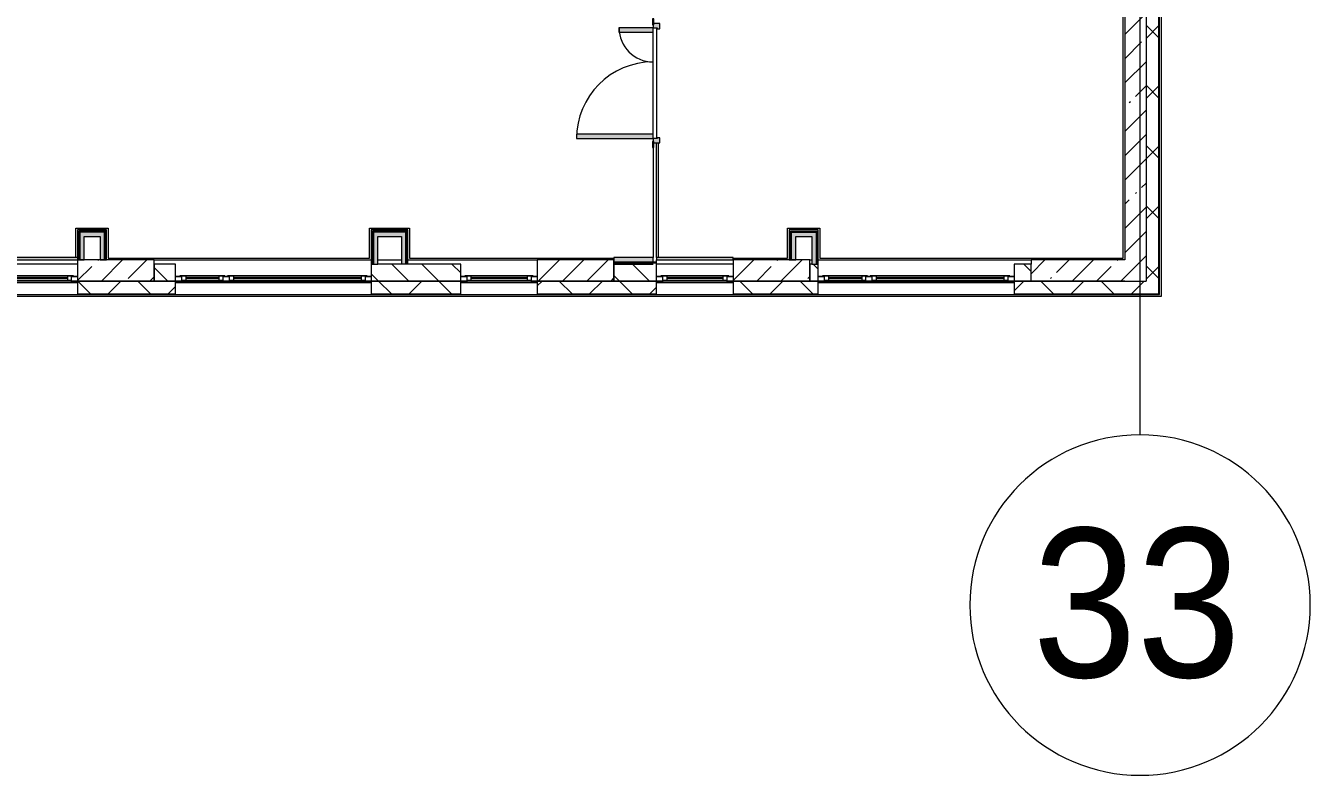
# Model space of a CAD drawing. Header units: millimetres. Extents: x -3724 to 231642, y -8553 to 29017.
# Drawn here: x 191624 to 206714, y -5906 to 2900 of the extents above; entities that cross this region are included whole.
import ezdxf

# ---------------------------------------------------------------- set-up
doc = ezdxf.new("R2010")
doc.units = ezdxf.units.MM
for name, color, linetype, lineweight, true_color in [('A-DOOR-2', 7, 'Continuous', 5, 0xaaaaaa), ('A-DOOR-3', 7, 'Continuous', 5, 0xe2e2e2), ('A-DOOR-FRAM-3', 7, 'Continuous', 5, 0xe2e2e2), ('A-DOOR-FRAM-4', 7, 'Continuous', 5, 0xaaaaaa), ('A-FLOR-1', 7, 'Continuous', 5, 0xaaaaaa), ('I-WALL-1', 7, 'Continuous', 5, 0xe7e7e7), ('I-WALL-2', 7, 'Continuous', 9, 0xe7e7e7)]:
    doc.layers.add(name, color=color, linetype=linetype, lineweight=lineweight, true_color=true_color)
for name, color, linetype, lineweight in [('A-GLAZ-2', 7, 'Continuous', 5), ('A-WALL', 7, 'Continuous', 9), ('A-WALL-3', 7, 'Continuous', 5), ('I-WALL-3', 7, 'Continuous', 5), ('S-COLS-2', 7, 'Continuous', 5), ('Оси', 7, 'Continuous', 9), ('Оси-1', 7, 'Continuous', 20)]:
    doc.layers.add(name, color=color, linetype=linetype, lineweight=lineweight)
doc.styles.add('Arial_1', font='arial.ttf', dxfattribs={"width": 0.9, "height": 1750})
pattern_1 = [(45, (79704.3, 0), (-353.5534, 353.5534), []), (135, (79704.3, 0), (-353.5534, -353.5534), [])]
pattern_2 = [(45, (79704.28, 0), (-285.1231, 285.1231), []), (45, (79989.4, 0), (-285.1231, 285.1231), [504.031, -100.806, 16.764, -84.042])]
pattern_3 = [(45, (79704.3, 0), (-530.33, 530.33), []), (135, (79704.3, 0), (-530.33, -530.33), [])]

# ---------------------------------------------------------------- blocks, each defined once
blk = doc.blocks.new('120_Окно_СКБ_2Ст_Фрамуга сверху - 120_Окно_СКБ_2Ст_2300х2500_h_ ДОО-19727959-1_3_1_птичка')
at = {"layer": 'A-GLAZ-2'}
for p, q in [((-1150, -127), (-1150, -57)), ((-1150, -57), (-1080, -57)), ((1150, -57), (-1150, -57)), ((-1080, -127), (-1150, -127)), ((-1150, -127), (-1100, -127)), ((-1080, -127), (-1100, -127)), ((-1100, -127), (-1100, -137)), ((-1100, -137), (540, -137)), ((540, -137), (-1100, -137)), ((-1080, -57), (-1080, -127)), ((-1080, -57), (1080, -57)), ((520, -87), (-1080, -87)), ((-1080, -87), (-1080, -127)), ((-1030, -137), (-1030, -87)), ((-1030, -107), (470, -107)), ((470, -117), (-1030, -117)), ((470, -137), (470, -87)), ((520, -127), (520, -57)), ((520, -57), (590, -57)), ((520, -127), (520, -87)), ((590, -127), (520, -127)), ((540, -127), (520, -127)), ((540, -127), (570, -127)), ((540, -127), (570, -127)), ((540, -137), (540, -127)), ((590, -127), (570, -127)), ((570, -127), (570, -137)), ((570, -137), (1100, -137)), ((1100, -137), (570, -137)), ((590, -57), (590, -127)), ((1080, -87), (590, -87)), ((590, -87), (590, -127)), ((640, -137), (640, -87)), ((640, -107), (1030, -107)), ((1030, -117), (640, -117)), ((1030, -137), (1030, -87)), ((1080, -127), (1080, -57)), ((1080, -57), (1150, -57)), ((1080, -127), (1080, -87)), ((1150, -127), (1080, -127)), ((1100, -127), (1080, -127)), ((1100, -127), (1150, -127)), ((1100, -137), (1100, -127)), ((1150, -57), (1150, -127))]:
    blk.add_line(p, q, dxfattribs=at)
blk = doc.blocks.new('120_Окно_СКБ_1Ст - 120_Окно_СКБ_1Ст 900х2500_h_ с форточкой-22876038-1_3_1_птичка')
at = {"layer": 'A-GLAZ-2'}
for p, q in [((-450, -127), (-450, -57)), ((-450, -57), (-380, -57)), ((450, -57), (-450, -57)), ((-380, -127), (-450, -127)), ((-450, -127), (-400, -127)), ((-380, -127), (-400, -127)), ((-400, -127), (-400, -137)), ((-400, -137), (400, -137)), ((400, -137), (-400, -137)), ((-380, -57), (-380, -127)), ((380, -87), (-380, -87)), ((-380, -87), (-380, -127)), ((-330, -137), (-330, -87)), ((-330, -107), (330, -107)), ((330, -117), (-330, -117)), ((330, -137), (330, -87)), ((380, -127), (380, -57)), ((380, -57), (450, -57)), ((380, -127), (380, -87)), ((450, -127), (380, -127)), ((400, -127), (380, -127)), ((400, -127), (450, -127)), ((400, -137), (400, -127)), ((450, -57), (450, -127))]:
    blk.add_line(p, q, dxfattribs=at)
blk = doc.blocks.new('110_Дверь_СКБ_2Ст - Д-5_п__в составе перегородки _не входит в спец__-32680960-1_3_1_птичка')
at = {"layer": 'A-DOOR-3'}
for points in [[(-638, 0), (-588, 0), (-588, 901), (-638, 901), (-638, 40)], [(612, 401), (612, 0), (662, 0), (662, 401)]]:
    blk.add_hatch(color=256, dxfattribs=at).paths.add_polyline_path(points)
h = blk.add_hatch(color=256, dxfattribs=at)
h.paths.add_polyline_path([(-688, 0), (-688, -79), (-628, -79), (-628, -49), (-638, -49), (-638, 0)])
h.paths.add_polyline_path([(652, -59), (652, -79), (712, -79), (712, 0), (662, 0), (662, -49), (652, -49)])
at = {"layer": 'A-DOOR-FRAM-3'}
for points in [[(-743, 0), (-672, 0), (-672, 8), (-743, 3)], [(698, 0), (768, 0), (768, 8), (698, 8)], [(-743, -9), (-688, -9), (-688, -1), (-743, -1)], [(712, -9), (768, -9), (768, -1), (712, -1)]]:
    blk.add_hatch(color=256, dxfattribs=at).paths.add_polyline_path(points)
at = {"layer": 'A-DOOR-2'}
for p, q in [((-638, 901), (-638, 0)), ((-588, 901), (-638, 901)), ((-588, 0), (-588, 901)), ((662, 401), (612, 401)), ((612, 401), (612, 0)), ((662, 0), (662, 401)), ((-638, 0), (-588, 0)), ((612, 0), (662, 0))]:
    blk.add_line(p, q, dxfattribs=at)
for centre, radius, start, end in [((-638, 0), 900, 0, 90), ((662, 0), 400, 90, 180)]:
    blk.add_arc(centre, radius, start, end, dxfattribs=at)
at = {"layer": 'A-DOOR-FRAM-4'}
for p, q in [((-672, 8), (-743, 8)), ((-743, 8), (-743, 0)), ((-743, 0), (-672, 0)), ((-638, 0), (-688, 0)), ((-688, 0), (-688, -79)), ((-672, 0), (-688, 0)), ((-688, 0), (-688, -1)), ((-672, 0), (-672, 8)), ((-672, -1), (-672, 0)), ((-638, -49), (-638, 0)), ((662, 0), (662, -49)), ((712, 0), (662, 0)), ((768, 8), (698, 8)), ((698, 8), (698, 0)), ((712, 0), (698, 0)), ((698, 0), (698, -1)), ((698, 0), (768, 0)), ((712, -79), (712, 0)), ((712, -1), (712, 0)), ((768, 0), (768, 8)), ((-672, -1), (-743, -1)), ((-743, -1), (-743, -9)), ((-743, -9), (-672, -9)), ((-688, -79), (-628, -79)), ((-688, -1), (-672, -1)), ((-672, -9), (-672, -1)), ((-628, -49), (-638, -49)), ((-628, -79), (-628, -49)), ((662, -49), (652, -49)), ((652, -49), (652, -79)), ((652, -79), (712, -79)), ((698, -1), (712, -1)), ((768, -1), (698, -1)), ((698, -1), (698, -9)), ((698, -9), (768, -9)), ((768, -9), (768, -1))]:
    blk.add_line(p, q, dxfattribs=at)
blk = doc.blocks.new('Ось сетки - D8-29747960-1_3_1_птичка')
at = {"layer": 'Оси-1'}
for start, end in [(360, 180), (180, 360)]:
    blk.add_arc((0, 0), 4, start, end, dxfattribs=at)

msp = doc.modelspace()

# ---------------------------------------------------------------- hatches: boundary and pattern name
at = {"layer": 'A-WALL-3'}
h = msp.add_hatch(dxfattribs=at)
h.set_pattern_fill('FP_137', color=256, style=0, pattern_type=2)
h.set_pattern_definition(pattern_1)
h.paths.add_polyline_path([(204934.3, -250), (204934.3, 7700), (204784.3, 7700), (204784.3, -250), (204894.3, -250)])
h.paths.add_polyline_path([(204932.6, 8900), (204934.3, 8900), (204934.3, 10820), (204784.3, 10820), (204784.3, 8900), (204894.3, 8900)])
h.paths.add_polyline_path([(204934.3, 13120), (204934.3, 13670), (204784.3, 13670), (204784.3, 13120), (204894.3, 13120)])
h.paths.add_polyline_path([(204934.3, 15220), (204934.3, 21550), (204784.3, 21550), (204784.3, 15220), (204894.3, 15220)])
h = msp.add_hatch(dxfattribs=at)
h.set_pattern_fill('FP_119', color=256, style=0, pattern_type=2)
h.set_pattern_definition([(135, (79704.28, 0), (-176.7767, -176.7767), [])])
h.paths.add_polyline_path([(203434.3, -100), (203434.3, 100), (203234.3, 100), (203234.3, -100)])
h.paths.add_polyline_path([(171634.3, -100), (172434.3, -100), (172434.3, 100), (171634.3, 100), (171634.3, -68.4)])
h.paths.add_polyline_path([(174484.3, -100), (174484.3, 100), (174234.3, 100), (174234.3, -100)])
h.paths.add_polyline_path([(176809.3, -100), (177809.3, -100), (177809.3, 100), (176809.3, 100)])
h.paths.add_polyline_path([(200834.3, -100), (200934.3, -100), (200934.3, 100), (200834.3, 100), (200834.3, -11)])
h.paths.add_polyline_path([(180534.3, -100), (181434.3, -100), (181434.3, 100), (180534.3, 100), (180534.3, 82.2)])
h.paths.add_polyline_path([(182584.3, -100), (182584.3, 100), (182334.3, 100), (182334.3, -100)])
h.paths.add_polyline_path([(184884.3, -100), (185934.3, -100), (185934.3, 100), (184884.3, 100), (184884.3, -27.9)])
h.paths.add_polyline_path([(189374.3, -100), (189534.3, -100), (189534.3, 100), (189184.3, 100), (189184.3, -100), (189359.3, -100)])
h.paths.add_polyline_path([(199034.3, -100), (199034.3, 100), (198534.3, 100), (198534.3, -100), (198848.8, -100)])
h.paths.add_polyline_path([(190434.3, -100), (191334.3, -100), (191334.3, 100), (190434.3, 100), (190434.3, -55)])
h.paths.add_polyline_path([(196226.8, -100), (196734.3, -100), (196734.3, 100), (195684.3, 100), (195684.3, -100)])
h.paths.add_polyline_path([(193134.3, -100), (193384.3, -100), (193384.3, 100), (193134.3, 100), (193134.3, 42.1)])
h = msp.add_hatch(dxfattribs=at)
h.set_pattern_fill('FP_137', color=256, style=0, pattern_type=2)
h.set_pattern_definition(pattern_1)
h.paths.add_polyline_path([(168914.3, -250), (170734.3, -250), (170734.3, -100), (168914.3, -100)])
h.paths.add_polyline_path([(198324.4, -250), (199034.3, -250), (199034.3, -100), (197634.3, -100), (197634.3, -250)])
h.paths.add_polyline_path([(200422, -250), (200934.3, -250), (200934.3, -100), (199934.3, -100), (199934.3, -250)])
h.paths.add_polyline_path([(204781.4, -250), (204784.3, -250), (204784.3, -100), (203234.3, -100), (203234.3, -250), (204617.2, -250)])
h.paths.add_polyline_path([(187734.3, -250), (187734.3, -100), (186834.3, -100), (186834.3, -250), (187054.3, -250)])
h.paths.add_polyline_path([(189534.3, -250), (189534.3, -100), (189184.3, -100), (189184.3, -250), (189409.6, -250)])
h.paths.add_polyline_path([(185738.8, -250), (185934.3, -250), (185934.3, -100), (184884.3, -100), (184884.3, -250)])
h.paths.add_polyline_path([(192234.3, -250), (193384.3, -250), (193384.3, -100), (192234.3, -100), (192234.3, -210)])
h.paths.add_polyline_path([(196734.3, -250), (196734.3, -100), (195684.3, -100), (195684.3, -250), (196226.8, -250)])
h.paths.add_polyline_path([(191334.3, -250), (191334.3, -100), (190434.3, -100), (190434.3, -250)])
h.paths.add_polyline_path([(180534.3, -250), (182584.3, -250), (182584.3, -100), (180534.3, -100), (180534.3, -210.6)])
h.paths.add_polyline_path([(174484.3, -250), (174484.3, -100), (173334.3, -100), (173334.3, -250)])
h.paths.add_polyline_path([(176784.3, -250), (177834.3, -250), (177834.3, -100), (176784.3, -100), (176784.3, -210)])
h.paths.add_polyline_path([(172104.4, -250), (172434.3, -250), (172434.3, -100), (171634.3, -100), (171634.3, -250)])
h.paths.add_polyline_path([(179446, -250), (179634.3, -250), (179634.3, -100), (178734.3, -100), (178734.3, -250)])
at = {"layer": 'I-WALL-1'}
for points in [[(192309.3, 150), (192309.3, 475), (192259.3, 475), (192259.3, 150)], [(192309.3, 425), (192549.3, 425), (192549.3, 475), (192309.3, 475)], [(195709.3, 100), (195759.3, 100), (195759.3, 475), (195709.3, 475), (195709.3, 134.7)], [(196089.3, 425), (196089.3, 475), (195759.3, 475), (195759.3, 425), (196039.3, 425)], [(192499.3, 150), (192549.3, 150), (192549.3, 425), (192499.3, 425), (192499.3, 175)], [(196089.3, 100), (196089.3, 425), (196039.3, 425), (196039.3, 100)]]:
    msp.add_hatch(color=256, dxfattribs=at).paths.add_polyline_path(points)
at = {"layer": 'I-WALL-2'}
for points in [[(200619.3, 425), (200859.3, 425), (200859.3, 475), (200619.3, 475)], [(200859.3, 100), (200909.3, 100), (200909.3, 475), (200859.3, 475), (200859.3, 129.3)], [(200619.3, 150), (200669.3, 150), (200669.3, 425), (200619.3, 425), (200619.3, 246.4)], [(189520.1, 125), (189534.3, 125), (189534.3, 150), (190434.3, 150), (190434.3, 125), (191334.3, 127), (191334.3, 150), (192234.3, 150), (192234.3, 175), (189454.3, 170), (189454.3, 125), (189464.3, 125)]]:
    msp.add_hatch(color=256, dxfattribs=at).paths.add_polyline_path(points)
h = msp.add_hatch(color=256, dxfattribs=at)
h.paths.add_polyline_path([(198994.3, 125), (198994.3, 175), (198534.3, 170), (198534.3, 125), (198848.8, 125)])
h.paths.add_polyline_path([(199934.3, 150), (199934.3, 175), (199034.3, 170), (199034.3, 150), (199373.2, 150)])
at = {"layer": 'I-WALL-3'}
h = msp.add_hatch(dxfattribs=at)
h.set_pattern_fill('FP_118', color=256, style=0, pattern_type=2)
h.set_pattern_definition(pattern_2)
h.paths.add_polyline_path([(204617.2, -100), (204784.3, -100), (204784.3, 7700), (204534.3, 7700), (204534.3, -100)])
h = msp.add_hatch(dxfattribs=at)
h.set_pattern_fill('FP_215', color=256, style=0, pattern_type=2)
h.set_pattern_definition(pattern_3)
h.paths.add_polyline_path([(192549.3, 150), (192561.8, 150), (192559.5, 475), (192549.3, 475), (192549.3, 175)])
h = msp.add_hatch(dxfattribs=at)
h.set_pattern_fill('FP_215', color=256, style=0, pattern_type=2)
h.set_pattern_definition(pattern_3)
h.paths.add_polyline_path([(192561.8, 150), (192574.3, 150), (192574.3, 487.5), (192561.8, 487.5), (192561.8, 175)])
h = msp.add_hatch(dxfattribs=at)
h.set_pattern_fill('FP_215', color=256, style=0, pattern_type=2)
h.set_pattern_definition(pattern_3)
h.paths.add_polyline_path([(195696.8, 100), (195696.8, 500), (195684.3, 500), (195684.3, 100)])
h = msp.add_hatch(dxfattribs=at)
h.set_pattern_fill('FP_215', color=256, style=0, pattern_type=2)
h.set_pattern_definition(pattern_3)
h.paths.add_polyline_path([(195709.3, 487.5), (196114.3, 487.5), (196114.3, 500), (195696.8, 500), (195696.8, 487.5)])
h = msp.add_hatch(dxfattribs=at)
h.set_pattern_fill('FP_215', color=256, style=0, pattern_type=2)
h.set_pattern_definition(pattern_3)
h.paths.add_polyline_path([(195709.3, 100), (195709.3, 487.5), (195696.8, 487.5), (195696.8, 100)])
h = msp.add_hatch(dxfattribs=at)
h.set_pattern_fill('FP_215', color=256, style=0, pattern_type=2)
h.set_pattern_definition(pattern_3)
h.paths.add_polyline_path([(196101.8, 475), (196101.8, 487.5), (195709.3, 487.5), (195709.3, 475), (196089.3, 475)])
h = msp.add_hatch(dxfattribs=at)
h.set_pattern_fill('FP_215', color=256, style=0, pattern_type=2)
h.set_pattern_definition(pattern_3)
h.paths.add_polyline_path([(196089.3, 100), (196101.8, 100), (196101.8, 475), (196089.3, 475), (196089.3, 148.4)])
h = msp.add_hatch(dxfattribs=at)
h.set_pattern_fill('FP_215', color=256, style=0, pattern_type=2)
h.set_pattern_definition(pattern_3)
h.paths.add_polyline_path([(196101.8, 100), (196114.3, 100), (196114.3, 487.5), (196101.8, 487.5), (196101.8, 148.8)])
h = msp.add_hatch(dxfattribs=at)
h.set_pattern_fill('FP_215', color=256, style=0, pattern_type=2)
h.set_pattern_definition(pattern_3)
h.paths.add_polyline_path([(200909.3, 100), (200921.8, 100), (200921.8, 487.5), (200909.3, 487.5), (200909.3, 128.7)])
h = msp.add_hatch(dxfattribs=at)
h.set_pattern_fill('FP_215', color=256, style=0, pattern_type=2)
h.set_pattern_definition(pattern_3)
h.paths.add_polyline_path([(200934.3, 100), (200934.3, 500), (200921.8, 500), (200921.8, 100)])
h = msp.add_hatch(dxfattribs=at)
h.set_pattern_fill('FP_215', color=256, style=0, pattern_type=2)
h.set_pattern_definition(pattern_3)
h.paths.add_polyline_path([(198994.3, 112.5), (199034.3, 112.5), (199034.3, 125), (198534.3, 125), (198534.3, 112.5), (198991.8, 112.5)])
h = msp.add_hatch(dxfattribs=at)
h.set_pattern_fill('FP_215', color=256, style=0, pattern_type=2)
h.set_pattern_definition(pattern_3)
h.paths.add_polyline_path([(198994.3, 100), (199034.3, 100), (199034.3, 112.5), (198534.3, 112.5), (198534.3, 100), (198848.8, 100)])
h = msp.add_hatch(dxfattribs=at)
h.set_pattern_fill('FP_118', color=256, style=0, pattern_type=2)
h.set_pattern_definition(pattern_2)
h.paths.add_polyline_path([(204534.3, -100), (204534.3, 150), (203434.3, 150), (203434.3, -100), (204526, -100)])
at = {"layer": 'S-COLS-2'}
h = msp.add_hatch(dxfattribs=at)
h.set_pattern_fill('FP_118', color=256, style=0, pattern_type=2)
h.set_pattern_definition(pattern_2)
h.paths.add_polyline_path([(193134.3, -100), (193134.3, 150), (192234.3, 150), (192234.3, -100), (193080.4, -100)])
h = msp.add_hatch(dxfattribs=at)
h.set_pattern_fill('FP_118', color=256, style=0, pattern_type=2)
h.set_pattern_definition(pattern_2)
h.paths.add_polyline_path([(198324.4, -100), (198534.3, -100), (198534.3, 150), (197634.3, 150), (197634.3, -100)])
h = msp.add_hatch(dxfattribs=at)
h.set_pattern_fill('FP_118', color=256, style=0, pattern_type=2)
h.set_pattern_definition(pattern_2)
h.paths.add_polyline_path([(200422, -100), (200834.3, -100), (200834.3, 150), (199934.3, 150), (199934.3, -100)])

# ---------------------------------------------------------------- linework, layer by layer
at = {"layer": 'A-FLOR-1'}
for p, q in [((204514.3, 170), (204514.3, 7721)), ((199054.3, 1525), (199054.3, 175)), ((192214.3, 174.4), (192214.3, 520)), ((192214.3, 520), (192594.3, 520)), ((192594.3, 520), (192594.3, 170)), ((195664.3, 170), (195664.3, 520)), ((195664.3, 520), (196134.3, 520)), ((196134.3, 520), (196134.3, 170)), ((200574.3, 170), (200574.3, 520)), ((200574.3, 520), (200954.3, 520)), ((200954.3, 520), (200954.3, 170)), ((192594.3, 170), (195664.3, 170)), ((196134.3, 170), (198534.3, 170)), ((199934.3, 170), (200574.3, 170)), ((200954.3, 170), (204514.3, 170))]:
    msp.add_line(p, q, dxfattribs=at)
at = {"layer": 'A-WALL'}
for p, q in [((204934.3, -250), (204934.3, 7700)), ((204937.3, -253), (204937.3, 7700)), ((192246.8, 487.5), (192246.8, 150)), ((192561.8, 487.5), (192246.8, 487.5)), ((192259.3, 475), (192259.3, 150)), ((192549.3, 475), (192259.3, 475)), ((192549.3, 150), (192549.3, 475)), ((192561.8, 150), (192561.8, 487.5)), ((195696.8, 487.5), (195696.8, 100)), ((196101.8, 487.5), (195696.8, 487.5)), ((195709.3, 475), (195709.3, 100)), ((196089.3, 475), (195709.3, 475)), ((196089.3, 100), (196089.3, 475)), ((196101.8, 100), (196101.8, 487.5)), ((200606.8, 487.5), (200921.8, 487.5)), ((200606.8, 150), (200606.8, 487.5)), ((200619.3, 475), (200909.3, 475)), ((200619.3, 150), (200619.3, 475)), ((200909.3, 475), (200909.3, 100)), ((200921.8, 487.5), (200921.8, 100)), ((198994.3, 125), (198994.3, 175)), ((199034.3, 175), (199034.3, 150)), ((198534.3, 125), (199034.3, 125)), ((198534.3, 112.5), (199034.3, 112.5)), ((198534.3, 100), (198534.3, 100)), ((198534.3, 100), (198994.3, 100)), ((203434.3, -100), (203434.3, 100)), ((193134.3, -100), (193384.3, -100)), ((193384.3, -100), (193134.3, -100)), ((195684.3, -100), (196734.3, -100)), ((196734.3, -100), (195684.3, -100)), ((198534.3, -100), (199034.3, -100)), ((199034.3, -100), (198534.3, -100)), ((200834.3, -100), (200934.3, -100)), ((200934.3, -100), (200834.3, -100)), ((203434.3, -100), (203234.3, -100)), ((203234.3, -100), (204534.3, -100)), ((192234.3, -250), (193384.3, -250)), ((192234.3, -253), (193384.3, -253)), ((195684.3, -250), (196734.3, -250)), ((195684.3, -253), (196734.3, -253)), ((197634.3, -250), (199034.3, -250)), ((197634.3, -253), (199034.3, -253)), ((199934.3, -250), (200934.3, -250)), ((199934.3, -253), (200934.3, -253)), ((203234.3, -250), (204934.3, -250)), ((203234.3, -253), (204937.3, -253))]:
    msp.add_line(p, q, dxfattribs=at)
at = {"layer": 'A-WALL-3'}
for p, q in [((204964.3, 11722), (204964.3, -280)), ((204942.3, -258), (204942.3, 10820)), ((204784.3, 8900), (204784.3, -100)), ((193384.3, 100), (193134.3, 100)), ((193134.3, 100), (193134.3, -100)), ((193384.3, -258), (193384.3, 100)), ((195684.3, 100), (195684.3, -258)), ((196734.3, 100), (195759.3, 100)), ((196734.3, -258), (196734.3, 100)), ((198534.3, 100), (198534.3, -100)), ((199034.3, -258), (199034.3, 100)), ((200859.3, 100), (200834.3, 100)), ((200834.3, 100), (200834.3, -100)), ((200934.3, -258), (200934.3, 100)), ((203434.3, 100), (203234.3, 100)), ((203234.3, 100), (203234.3, -258)), ((193134.3, -100), (191334.3, -100)), ((192234.3, -100), (192234.3, -258)), ((193384.3, -100), (195684.3, -100)), ((198534.3, -100), (196734.3, -100)), ((197634.3, -100), (197634.3, -258)), ((200834.3, -100), (199034.3, -100)), ((199934.3, -100), (199934.3, -258)), ((200934.3, -100), (203234.3, -100)), ((204534.3, -100), (203434.3, -100)), ((189184.3, -258), (192234.3, -258)), ((204964.3, -280), (189184.3, -280)), ((192234.3, -258), (204942.3, -258))]:
    msp.add_line(p, q, dxfattribs=at)
at = {"layer": 'I-WALL-3'}
for p, q in [((204534.3, 8900), (204534.3, 150)), ((198994.3, 1575), (198994.3, 2875)), ((199034.3, 2875), (199034.3, 1575)), ((199034.3, 175), (199034.3, 1525)), ((198994.3, 1470), (198994.3, 175)), ((192234.3, 500), (192234.3, 150)), ((192574.3, 500), (192234.3, 500)), ((192574.3, 150), (192574.3, 500)), ((195684.3, 500), (195684.3, 100)), ((196114.3, 500), (195684.3, 500)), ((196114.3, 100), (196114.3, 500)), ((200934.3, 500), (200594.3, 500)), ((200594.3, 500), (200594.3, 150)), ((200934.3, 100), (200934.3, 500)), ((192309.3, 150), (192309.3, 425)), ((192309.3, 425), (192499.3, 425)), ((192499.3, 425), (192499.3, 150)), ((195759.3, 100), (195759.3, 425)), ((195759.3, 425), (196039.3, 425)), ((196039.3, 425), (196039.3, 100)), ((200669.3, 425), (200859.3, 425)), ((200669.3, 150), (200669.3, 425)), ((200859.3, 425), (200859.3, 100)), ((192234.3, 175), (189454.3, 175)), ((198994.3, 175), (198534.3, 175)), ((198534.3, 175), (198534.3, 100)), ((199934.3, 175), (199034.3, 175)), ((199934.3, 150), (199934.3, 175)), ((191334.3, 150), (192234.3, 150)), ((192234.3, 100), (191334.3, 100)), ((192234.3, 150), (192309.3, 150)), ((192499.3, 150), (192574.3, 150)), ((193134.3, 150), (195684.3, 150)), ((195684.3, 100), (195759.3, 100)), ((195759.3, 150), (196039.3, 150)), ((196114.3, 150), (197634.3, 150)), ((199034.3, 100), (199034.3, 150)), ((199034.3, 150), (199934.3, 150)), ((199934.3, 100), (199034.3, 100)), ((200594.3, 150), (200669.3, 150)), ((200834.3, 150), (200859.3, 150)), ((200859.3, 100), (200934.3, 100)), ((200934.3, 150), (203434.3, 150)), ((204534.3, 150), (203434.3, 150)), ((203434.3, 150), (203434.3, 100)), ((192234.3, -100), (191334.3, -100)), ((195684.3, -100), (193384.3, -100)), ((197634.3, -100), (196734.3, -100)), ((199934.3, -100), (199034.3, -100)), ((203234.3, -100), (200934.3, -100)), ((204534.3, -100), (204784.3, -100))]:
    msp.add_line(p, q, dxfattribs=at)
at = {"layer": 'S-COLS-2'}
for p, q in [((193134.3, 150), (192234.3, 150)), ((192234.3, 150), (192234.3, -100)), ((193134.3, 100), (193134.3, 150)), ((193134.3, -100), (193134.3, 100)), ((198534.3, 150), (197634.3, 150)), ((197634.3, 150), (197634.3, -100)), ((198534.3, 100), (198534.3, 150)), ((198534.3, -100), (198534.3, 100)), ((200834.3, 150), (199934.3, 150)), ((199934.3, 150), (199934.3, -100)), ((200834.3, 100), (200834.3, 150)), ((200834.3, -100), (200834.3, 100)), ((192234.3, -100), (193134.3, -100)), ((197634.3, -100), (198534.3, -100)), ((199934.3, -100), (200834.3, -100))]:
    msp.add_line(p, q, dxfattribs=at)
at = {"layer": 'Оси'}
msp.add_line((204714.3, -1906.3), (204714.3, 9979), dxfattribs=at)

# ---------------------------------------------------------------- block references
at = {"layer": 'A-DOOR-2', "rotation": 90}
msp.add_blockref('110_Дверь_СКБ_2Ст - Д-5_п__в составе перегородки _не входит в спец__-32680960-1_3_1_птичка', (198993.8, 2212.5), dxfattribs=at)
at = {"layer": 'A-GLAZ-2', "rotation": 180}
for name, p in [('120_Окно_СКБ_1Ст - 120_Окно_СКБ_1Ст 900х2500_h_ с форточкой-22876038-1_3_1_птичка', (191784.3, -175)), ('120_Окно_СКБ_2Ст_Фрамуга сверху - 120_Окно_СКБ_2Ст_2300х2500_h_ ДОО-19727959-1_3_1_птичка', (194534.3, -175)), ('120_Окно_СКБ_1Ст - 120_Окно_СКБ_1Ст 900х2500_h_ с форточкой-22876038-1_3_1_птичка', (197184.3, -175)), ('120_Окно_СКБ_1Ст - 120_Окно_СКБ_1Ст 900х2500_h_ с форточкой-22876038-1_3_1_птичка', (199484.3, -175)), ('120_Окно_СКБ_2Ст_Фрамуга сверху - 120_Окно_СКБ_2Ст_2300х2500_h_ ДОО-19727959-1_3_1_птичка', (202084.3, -175))]:
    msp.add_blockref(name, p, dxfattribs=at)
at = {"layer": 'Оси-1', "xscale": 499.9999999999995, "yscale": 499.9999999999995, "zscale": 499.9999999999995}
msp.add_blockref('Ось сетки - D8-29747960-1_3_1_птичка', (204714.3, -3906.3), dxfattribs=at)

# ---------------------------------------------------------------- texts
at = {"layer": 'Оси', "insert": (203451.2, -3003), "char_height": 1750, "width": 3030.379, "attachment_point": 1, "style": 'Arial_1'}
msp.add_mtext('33', dxfattribs=at)

doc.saveas('drawing.dxf')
